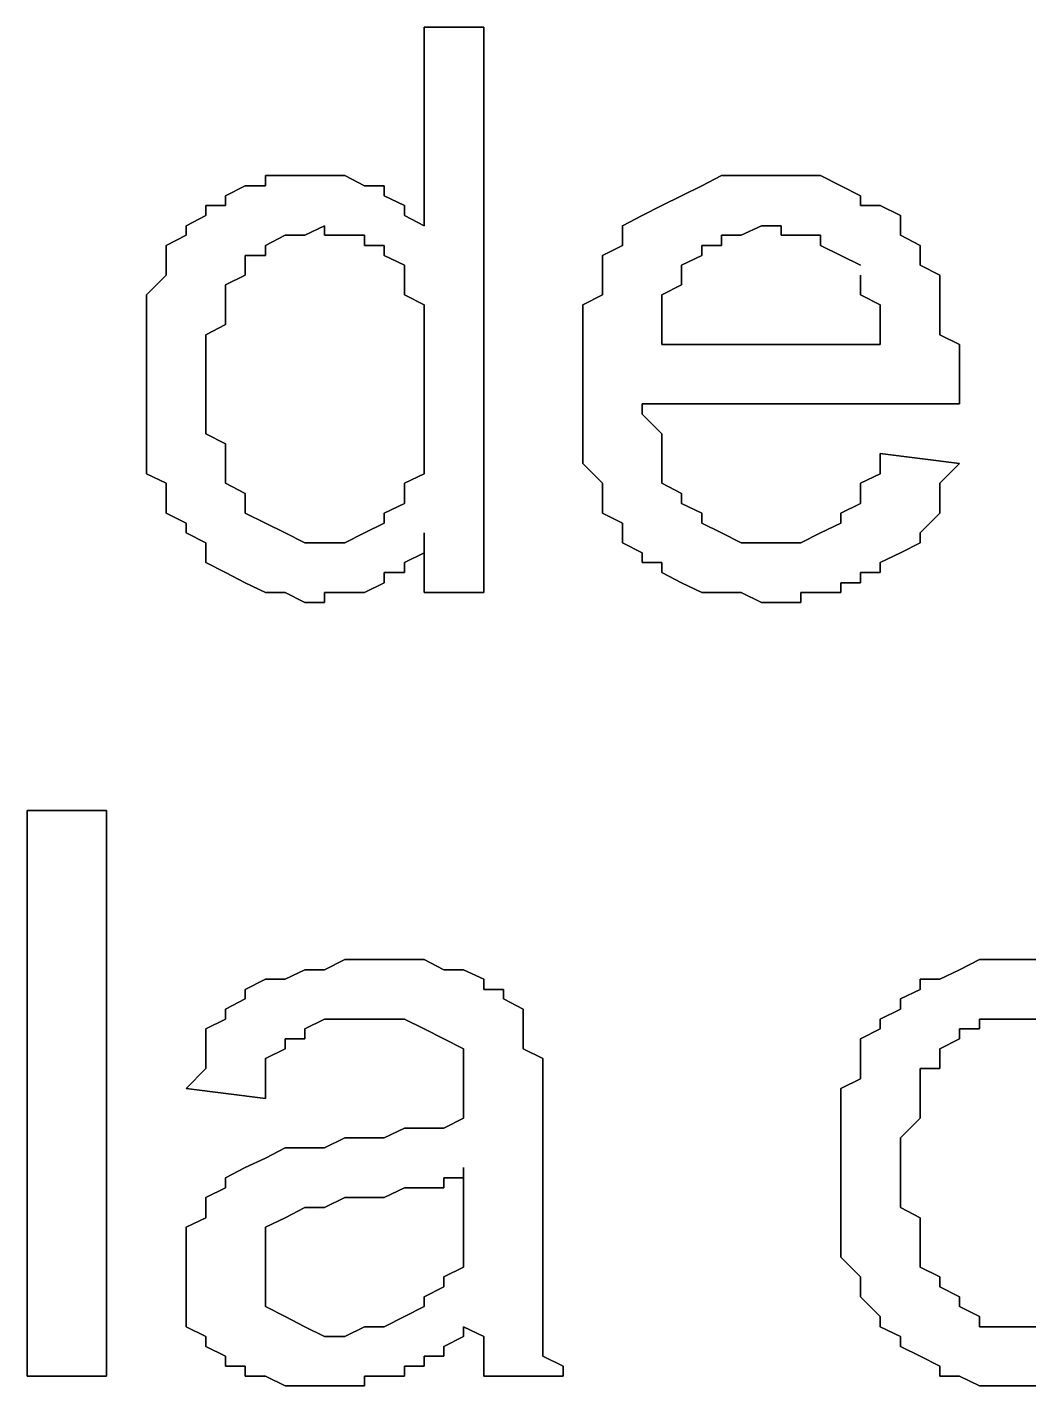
# Model space of a CAD drawing. Header units: metres. Extents: x 2.9 to 42.8, y 1.7 to 28.7.
# Drawn here: x 38.802 to 38.9802, y 14.9243 to 15.1659 of the extents above; entities that cross this region are included whole.
import ezdxf

# ---------------------------------------------------------------- set-up
doc = ezdxf.new("R2010")
doc.units = ezdxf.units.M
doc.layers.add('GRIS', color=8, linetype='Continuous')

msp = doc.modelspace()

# ---------------------------------------------------------------- linework, layer by layer
at = {"layer": 'GRIS', "lineweight": -3}
for points in [[(38.8832, 15.1659), (38.8726, 15.1659), (38.8832, 15.1659)], [(38.8726, 15.1659), (38.8726, 15.1306), (38.8726, 15.1659)], [(38.8832, 15.0654), (38.8832, 15.1659), (38.8832, 15.0654)], [(38.8479, 15.1395), (38.8444, 15.1395), (38.8479, 15.1395)], [(38.8444, 15.1395), (38.8444, 15.1377), (38.8444, 15.1395)], [(38.8514, 15.1395), (38.8479, 15.1395), (38.8514, 15.1395)], [(38.8549, 15.1395), (38.8514, 15.1395), (38.8549, 15.1395)], [(38.8585, 15.1395), (38.8549, 15.1395), (38.8585, 15.1395)], [(38.862, 15.1377), (38.8585, 15.1395), (38.862, 15.1377)], [(38.9255, 15.1395), (38.922, 15.1377), (38.9255, 15.1395)], [(38.929, 15.1395), (38.9255, 15.1395), (38.929, 15.1395)], [(38.9326, 15.1395), (38.929, 15.1395), (38.9326, 15.1395)], [(38.9361, 15.1395), (38.9326, 15.1395), (38.9361, 15.1395)], [(38.9396, 15.1395), (38.9361, 15.1395), (38.9396, 15.1395)], [(38.9431, 15.1395), (38.9396, 15.1395), (38.9431, 15.1395)], [(38.9467, 15.1377), (38.9431, 15.1395), (38.9467, 15.1377)], [(38.8408, 15.1377), (38.8373, 15.1359), (38.8408, 15.1377)], [(38.8444, 15.1377), (38.8408, 15.1377), (38.8444, 15.1377)], [(38.8655, 15.1377), (38.862, 15.1377), (38.8655, 15.1377)], [(38.8655, 15.1359), (38.8655, 15.1377), (38.8655, 15.1359)], [(38.922, 15.1377), (38.9184, 15.1359), (38.922, 15.1377)], [(38.9502, 15.1359), (38.9467, 15.1377), (38.9502, 15.1359)], [(38.8373, 15.1342), (38.8338, 15.1342), (38.8373, 15.1342)], [(38.8338, 15.1342), (38.8338, 15.1324), (38.8338, 15.1342)], [(38.8373, 15.1359), (38.8373, 15.1342), (38.8373, 15.1359)], [(38.8691, 15.1342), (38.8655, 15.1359), (38.8691, 15.1342)], [(38.8691, 15.1324), (38.8691, 15.1342), (38.8691, 15.1324)], [(38.9149, 15.1342), (38.9114, 15.1324), (38.9149, 15.1342)], [(38.9184, 15.1359), (38.9149, 15.1342), (38.9184, 15.1359)], [(38.9502, 15.1342), (38.9502, 15.1359), (38.9502, 15.1342)], [(38.9537, 15.1342), (38.9502, 15.1342), (38.9537, 15.1342)], [(38.9573, 15.1324), (38.9537, 15.1342), (38.9573, 15.1324)], [(38.8338, 15.1324), (38.8303, 15.1306), (38.8338, 15.1324)], [(38.8726, 15.1306), (38.8691, 15.1324), (38.8726, 15.1306)], [(38.9114, 15.1324), (38.9079, 15.1306), (38.9114, 15.1324)], [(38.9573, 15.1306), (38.9573, 15.1324), (38.9573, 15.1306)], [(38.8303, 15.1306), (38.8303, 15.1289), (38.8303, 15.1306)], [(38.8514, 15.1289), (38.8549, 15.1306), (38.8514, 15.1289)], [(38.8549, 15.1306), (38.8549, 15.1289), (38.8549, 15.1306)], [(38.9079, 15.1306), (38.9079, 15.1289), (38.9079, 15.1306)], [(38.929, 15.1289), (38.9326, 15.1306), (38.929, 15.1289)], [(38.9326, 15.1306), (38.9361, 15.1306), (38.9326, 15.1306)], [(38.9361, 15.1306), (38.9361, 15.1289), (38.9361, 15.1306)], [(38.9573, 15.1289), (38.9573, 15.1306), (38.9573, 15.1289)], [(38.8303, 15.1289), (38.8267, 15.1271), (38.8303, 15.1289)], [(38.8267, 15.1271), (38.8267, 15.1236), (38.8267, 15.1271)], [(38.8444, 15.1271), (38.8479, 15.1289), (38.8444, 15.1271)], [(38.8444, 15.1253), (38.8444, 15.1271), (38.8444, 15.1253)], [(38.8479, 15.1289), (38.8514, 15.1289), (38.8479, 15.1289)], [(38.8549, 15.1289), (38.8585, 15.1289), (38.8549, 15.1289)], [(38.8585, 15.1289), (38.862, 15.1289), (38.8585, 15.1289)], [(38.862, 15.1289), (38.862, 15.1271), (38.862, 15.1289)], [(38.862, 15.1271), (38.8655, 15.1271), (38.862, 15.1271)], [(38.8655, 15.1271), (38.8655, 15.1253), (38.8655, 15.1271)], [(38.9079, 15.1271), (38.9043, 15.1253), (38.9079, 15.1271)], [(38.9079, 15.1289), (38.9079, 15.1271), (38.9079, 15.1289)], [(38.922, 15.1253), (38.922, 15.1271), (38.922, 15.1253)], [(38.922, 15.1271), (38.9255, 15.1271), (38.922, 15.1271)], [(38.9255, 15.1271), (38.9255, 15.1289), (38.9255, 15.1271)], [(38.9255, 15.1289), (38.929, 15.1289), (38.9255, 15.1289)], [(38.9361, 15.1289), (38.9396, 15.1289), (38.9361, 15.1289)], [(38.9396, 15.1289), (38.9431, 15.1289), (38.9396, 15.1289)], [(38.9431, 15.1289), (38.9431, 15.1271), (38.9431, 15.1289)], [(38.9431, 15.1271), (38.9467, 15.1253), (38.9431, 15.1271)], [(38.9608, 15.1271), (38.9573, 15.1289), (38.9608, 15.1271)], [(38.9608, 15.1253), (38.9608, 15.1271), (38.9608, 15.1253)], [(38.8408, 15.1236), (38.8408, 15.1253), (38.8408, 15.1236)], [(38.8408, 15.1253), (38.8444, 15.1253), (38.8408, 15.1253)], [(38.8655, 15.1253), (38.8691, 15.1236), (38.8655, 15.1253)], [(38.9043, 15.1253), (38.9043, 15.1236), (38.9043, 15.1253)], [(38.9184, 15.1236), (38.922, 15.1253), (38.9184, 15.1236)], [(38.9467, 15.1253), (38.9502, 15.1236), (38.9467, 15.1253)], [(38.9608, 15.1236), (38.9608, 15.1253), (38.9608, 15.1236)], [(38.8267, 15.1218), (38.8232, 15.1183), (38.8267, 15.1218)], [(38.8267, 15.1236), (38.8267, 15.1218), (38.8267, 15.1236)], [(38.8373, 15.1201), (38.8408, 15.1218), (38.8373, 15.1201)], [(38.8408, 15.1218), (38.8408, 15.1236), (38.8408, 15.1218)], [(38.8691, 15.1236), (38.8691, 15.1218), (38.8691, 15.1236)], [(38.8691, 15.1218), (38.8691, 15.1201), (38.8691, 15.1218)], [(38.9043, 15.1236), (38.9043, 15.1218), (38.9043, 15.1236)], [(38.9043, 15.1218), (38.9043, 15.1183), (38.9043, 15.1218)], [(38.9184, 15.1218), (38.9184, 15.1236), (38.9184, 15.1218)], [(38.9184, 15.1201), (38.9184, 15.1218), (38.9184, 15.1201)], [(38.9502, 15.1218), (38.9502, 15.1183), (38.9502, 15.1218)], [(38.9643, 15.1218), (38.9608, 15.1236), (38.9643, 15.1218)], [(38.9643, 15.1183), (38.9643, 15.1218), (38.9643, 15.1183)], [(38.8373, 15.1183), (38.8373, 15.1201), (38.8373, 15.1183)], [(38.8691, 15.1201), (38.8691, 15.1183), (38.8691, 15.1201)], [(38.9149, 15.1183), (38.9184, 15.1201), (38.9149, 15.1183)], [(38.8232, 15.1183), (38.8232, 15.1165), (38.8232, 15.1183)], [(38.8373, 15.1165), (38.8373, 15.1183), (38.8373, 15.1165)], [(38.8691, 15.1183), (38.8726, 15.1165), (38.8691, 15.1183)], [(38.9043, 15.1183), (38.9008, 15.1165), (38.9043, 15.1183)], [(38.9149, 15.1165), (38.9149, 15.1183), (38.9149, 15.1165)], [(38.9502, 15.1183), (38.9537, 15.1165), (38.9502, 15.1183)], [(38.9643, 15.1165), (38.9643, 15.1183), (38.9643, 15.1165)], [(38.8232, 15.1165), (38.8232, 15.1148), (38.8232, 15.1165)], [(38.8232, 15.1148), (38.8232, 15.1112), (38.8232, 15.1148)], [(38.8373, 15.113), (38.8373, 15.1165), (38.8373, 15.113)], [(38.8726, 15.1165), (38.8726, 15.1148), (38.8726, 15.1165)], [(38.8726, 15.1148), (38.8726, 15.1112), (38.8726, 15.1148)], [(38.9008, 15.1165), (38.9008, 15.1148), (38.9008, 15.1165)], [(38.9008, 15.1148), (38.9008, 15.1112), (38.9008, 15.1148)], [(38.9149, 15.1148), (38.9149, 15.1165), (38.9149, 15.1148)], [(38.9149, 15.1112), (38.9149, 15.1148), (38.9149, 15.1112)], [(38.9537, 15.1165), (38.9537, 15.1148), (38.9537, 15.1165)], [(38.9537, 15.1148), (38.9537, 15.1112), (38.9537, 15.1148)], [(38.9643, 15.1148), (38.9643, 15.1165), (38.9643, 15.1148)], [(38.9643, 15.1112), (38.9643, 15.1148), (38.9643, 15.1112)], [(38.8338, 15.1112), (38.8373, 15.113), (38.8338, 15.1112)], [(38.8232, 15.1112), (38.8232, 15.1095), (38.8232, 15.1112)], [(38.8338, 15.1095), (38.8338, 15.1112), (38.8338, 15.1095)], [(38.8726, 15.1112), (38.8726, 15.1095), (38.8726, 15.1112)], [(38.9008, 15.1112), (38.9008, 15.1095), (38.9008, 15.1112)], [(38.9149, 15.1095), (38.9149, 15.1112), (38.9149, 15.1095)], [(38.9537, 15.1112), (38.9537, 15.1095), (38.9537, 15.1112)], [(38.9678, 15.1095), (38.9643, 15.1112), (38.9678, 15.1095)], [(38.8232, 15.1095), (38.8232, 15.1077), (38.8232, 15.1095)], [(38.8232, 15.1077), (38.8232, 15.1042), (38.8232, 15.1077)], [(38.8338, 15.1059), (38.8338, 15.1095), (38.8338, 15.1059)], [(38.8726, 15.1095), (38.8726, 15.1077), (38.8726, 15.1095)], [(38.8726, 15.1077), (38.8726, 15.1042), (38.8726, 15.1077)], [(38.9008, 15.1095), (38.9008, 15.1077), (38.9008, 15.1095)], [(38.9008, 15.1077), (38.9008, 15.1042), (38.9008, 15.1077)], [(38.9537, 15.1095), (38.9149, 15.1095), (38.9537, 15.1095)], [(38.9678, 15.1077), (38.9678, 15.1095), (38.9678, 15.1077)], [(38.9678, 15.1042), (38.9678, 15.1077), (38.9678, 15.1042)], [(38.8338, 15.1024), (38.8338, 15.1059), (38.8338, 15.1024)], [(38.8232, 15.1042), (38.8232, 15.1024), (38.8232, 15.1042)], [(38.8726, 15.1042), (38.8726, 15.1007), (38.8726, 15.1042)], [(38.9008, 15.1042), (38.9008, 15.1024), (38.9008, 15.1042)], [(38.9678, 15.1024), (38.9678, 15.1042), (38.9678, 15.1024)], [(38.8232, 15.1024), (38.8232, 15.1007), (38.8232, 15.1024)], [(38.8232, 15.1007), (38.8232, 15.0989), (38.8232, 15.1007)], [(38.8338, 15.0989), (38.8338, 15.1024), (38.8338, 15.0989)], [(38.8726, 15.1007), (38.8726, 15.0989), (38.8726, 15.1007)], [(38.9008, 15.1024), (38.9008, 15.1007), (38.9008, 15.1024)], [(38.9008, 15.1007), (38.9008, 15.0971), (38.9008, 15.1007)], [(38.9678, 15.1007), (38.9678, 15.1024), (38.9678, 15.1007)], [(38.9678, 15.0989), (38.9678, 15.1007), (38.9678, 15.0989)], [(38.8232, 15.0989), (38.8232, 15.0954), (38.8232, 15.0989)], [(38.8338, 15.0971), (38.8338, 15.0989), (38.8338, 15.0971)], [(38.8726, 15.0989), (38.8726, 15.0954), (38.8726, 15.0989)], [(38.9114, 15.0971), (38.9114, 15.0989), (38.9114, 15.0971)], [(38.9114, 15.0989), (38.9678, 15.0989), (38.9114, 15.0989)], [(38.8232, 15.0954), (38.8232, 15.0936), (38.8232, 15.0954)], [(38.8338, 15.0936), (38.8338, 15.0971), (38.8338, 15.0936)], [(38.8726, 15.0954), (38.8726, 15.0936), (38.8726, 15.0954)], [(38.9008, 15.0971), (38.9008, 15.0954), (38.9008, 15.0971)], [(38.9008, 15.0954), (38.9008, 15.0918), (38.9008, 15.0954)], [(38.9149, 15.0936), (38.9114, 15.0971), (38.9149, 15.0936)], [(38.8232, 15.0936), (38.8232, 15.0918), (38.8232, 15.0936)], [(38.8373, 15.0918), (38.8338, 15.0936), (38.8373, 15.0918)], [(38.8726, 15.0936), (38.8726, 15.0901), (38.8726, 15.0936)], [(38.9149, 15.0918), (38.9149, 15.0936), (38.9149, 15.0918)], [(38.8232, 15.0918), (38.8232, 15.0883), (38.8232, 15.0918)], [(38.8373, 15.0883), (38.8373, 15.0918), (38.8373, 15.0883)], [(38.9008, 15.0918), (38.9008, 15.0901), (38.9008, 15.0918)], [(38.9149, 15.0883), (38.9149, 15.0918), (38.9149, 15.0883)], [(38.8232, 15.0883), (38.8232, 15.0865), (38.8232, 15.0883)], [(38.8373, 15.0865), (38.8373, 15.0883), (38.8373, 15.0865)], [(38.8726, 15.0901), (38.8726, 15.0883), (38.8726, 15.0901)], [(38.8726, 15.0883), (38.8726, 15.0865), (38.8726, 15.0883)], [(38.9008, 15.0901), (38.9008, 15.0883), (38.9008, 15.0901)], [(38.9008, 15.0883), (38.9043, 15.0848), (38.9008, 15.0883)], [(38.9149, 15.0865), (38.9149, 15.0883), (38.9149, 15.0865)], [(38.9537, 15.0901), (38.9537, 15.0865), (38.9537, 15.0901)], [(38.9678, 15.0883), (38.9537, 15.0901), (38.9678, 15.0883)], [(38.9643, 15.0848), (38.9678, 15.0883), (38.9643, 15.0848)], [(38.8232, 15.0865), (38.8267, 15.0848), (38.8232, 15.0865)], [(38.8373, 15.0848), (38.8373, 15.0865), (38.8373, 15.0848)], [(38.8726, 15.0865), (38.8691, 15.0848), (38.8726, 15.0865)], [(38.9149, 15.0848), (38.9149, 15.0865), (38.9149, 15.0848)], [(38.9537, 15.0865), (38.9502, 15.0848), (38.9537, 15.0865)], [(38.8267, 15.0848), (38.8267, 15.083), (38.8267, 15.0848)], [(38.8408, 15.083), (38.8373, 15.0848), (38.8408, 15.083)], [(38.8691, 15.0848), (38.8691, 15.083), (38.8691, 15.0848)], [(38.9043, 15.0848), (38.9043, 15.083), (38.9043, 15.0848)], [(38.9184, 15.083), (38.9149, 15.0848), (38.9184, 15.083)], [(38.9502, 15.0848), (38.9502, 15.083), (38.9502, 15.0848)], [(38.9643, 15.083), (38.9643, 15.0848), (38.9643, 15.083)], [(38.8267, 15.083), (38.8267, 15.0812), (38.8267, 15.083)], [(38.8267, 15.0812), (38.8267, 15.0795), (38.8267, 15.0812)], [(38.8408, 15.0812), (38.8408, 15.083), (38.8408, 15.0812)], [(38.8408, 15.0795), (38.8408, 15.0812), (38.8408, 15.0795)], [(38.8691, 15.0812), (38.8655, 15.0795), (38.8691, 15.0812)], [(38.8691, 15.083), (38.8691, 15.0812), (38.8691, 15.083)], [(38.9043, 15.083), (38.9043, 15.0812), (38.9043, 15.083)], [(38.9043, 15.0812), (38.9043, 15.0795), (38.9043, 15.0812)], [(38.9184, 15.0812), (38.9184, 15.083), (38.9184, 15.0812)], [(38.922, 15.0795), (38.9184, 15.0812), (38.922, 15.0795)], [(38.9502, 15.0812), (38.9467, 15.0795), (38.9502, 15.0812)], [(38.9502, 15.083), (38.9502, 15.0812), (38.9502, 15.083)], [(38.9643, 15.0812), (38.9643, 15.083), (38.9643, 15.0812)], [(38.9643, 15.0795), (38.9643, 15.0812), (38.9643, 15.0795)], [(38.8267, 15.0795), (38.8303, 15.0777), (38.8267, 15.0795)], [(38.8444, 15.0777), (38.8408, 15.0795), (38.8444, 15.0777)], [(38.8655, 15.0795), (38.8655, 15.0777), (38.8655, 15.0795)], [(38.9043, 15.0795), (38.9079, 15.0777), (38.9043, 15.0795)], [(38.922, 15.0777), (38.922, 15.0795), (38.922, 15.0777)], [(38.9467, 15.0795), (38.9467, 15.0777), (38.9467, 15.0795)], [(38.9608, 15.076), (38.9643, 15.0795), (38.9608, 15.076)], [(38.8303, 15.0777), (38.8303, 15.076), (38.8303, 15.0777)], [(38.8303, 15.076), (38.8338, 15.0742), (38.8303, 15.076)], [(38.8479, 15.076), (38.8444, 15.0777), (38.8479, 15.076)], [(38.8514, 15.0742), (38.8479, 15.076), (38.8514, 15.0742)], [(38.862, 15.076), (38.8585, 15.0742), (38.862, 15.076)], [(38.8655, 15.0777), (38.862, 15.076), (38.8655, 15.0777)], [(38.8726, 15.0724), (38.8726, 15.076), (38.8726, 15.0724)], [(38.8726, 15.076), (38.8726, 15.0654), (38.8726, 15.076)], [(38.9079, 15.0777), (38.9079, 15.076), (38.9079, 15.0777)], [(38.9079, 15.076), (38.9079, 15.0742), (38.9079, 15.076)], [(38.9255, 15.076), (38.922, 15.0777), (38.9255, 15.076)], [(38.929, 15.0742), (38.9255, 15.076), (38.929, 15.0742)], [(38.9431, 15.076), (38.9396, 15.0742), (38.9431, 15.076)], [(38.9467, 15.0777), (38.9431, 15.076), (38.9467, 15.0777)], [(38.9608, 15.0742), (38.9608, 15.076), (38.9608, 15.0742)], [(38.8338, 15.0742), (38.8338, 15.0724), (38.8338, 15.0742)], [(38.8549, 15.0742), (38.8514, 15.0742), (38.8549, 15.0742)], [(38.8585, 15.0742), (38.8549, 15.0742), (38.8585, 15.0742)], [(38.9079, 15.0742), (38.9114, 15.0724), (38.9079, 15.0742)], [(38.9326, 15.0742), (38.929, 15.0742), (38.9326, 15.0742)], [(38.9361, 15.0742), (38.9326, 15.0742), (38.9361, 15.0742)], [(38.9396, 15.0742), (38.9361, 15.0742), (38.9396, 15.0742)], [(38.9573, 15.0724), (38.9608, 15.0742), (38.9573, 15.0724)], [(38.8338, 15.0724), (38.8338, 15.0707), (38.8338, 15.0724)], [(38.8691, 15.0707), (38.8726, 15.0724), (38.8691, 15.0707)], [(38.9114, 15.0724), (38.9114, 15.0707), (38.9114, 15.0724)], [(38.9537, 15.0707), (38.9573, 15.0724), (38.9537, 15.0707)], [(38.8338, 15.0707), (38.8373, 15.0689), (38.8338, 15.0707)], [(38.8373, 15.0689), (38.8408, 15.0671), (38.8373, 15.0689)], [(38.8655, 15.0671), (38.8655, 15.0689), (38.8655, 15.0671)], [(38.8655, 15.0689), (38.8691, 15.0689), (38.8655, 15.0689)], [(38.8691, 15.0689), (38.8691, 15.0707), (38.8691, 15.0689)], [(38.9114, 15.0707), (38.9149, 15.0707), (38.9114, 15.0707)], [(38.9149, 15.0707), (38.9149, 15.0689), (38.9149, 15.0707)], [(38.9149, 15.0689), (38.9184, 15.0671), (38.9149, 15.0689)], [(38.9502, 15.0671), (38.9502, 15.0689), (38.9502, 15.0671)], [(38.9502, 15.0689), (38.9537, 15.0689), (38.9502, 15.0689)], [(38.9537, 15.0689), (38.9537, 15.0707), (38.9537, 15.0689)], [(38.8408, 15.0671), (38.8444, 15.0654), (38.8408, 15.0671)], [(38.862, 15.0654), (38.8655, 15.0671), (38.862, 15.0654)], [(38.9184, 15.0671), (38.922, 15.0654), (38.9184, 15.0671)], [(38.9467, 15.0654), (38.9467, 15.0671), (38.9467, 15.0654)], [(38.9467, 15.0671), (38.9502, 15.0671), (38.9467, 15.0671)], [(38.8444, 15.0654), (38.8479, 15.0654), (38.8444, 15.0654)], [(38.8479, 15.0654), (38.8514, 15.0636), (38.8479, 15.0654)], [(38.8549, 15.0636), (38.8549, 15.0654), (38.8549, 15.0636)], [(38.8549, 15.0654), (38.8585, 15.0654), (38.8549, 15.0654)], [(38.8585, 15.0654), (38.862, 15.0654), (38.8585, 15.0654)], [(38.8726, 15.0654), (38.8832, 15.0654), (38.8726, 15.0654)], [(38.922, 15.0654), (38.9255, 15.0654), (38.922, 15.0654)], [(38.9255, 15.0654), (38.929, 15.0654), (38.9255, 15.0654)], [(38.929, 15.0654), (38.9326, 15.0636), (38.929, 15.0654)], [(38.9396, 15.0636), (38.9396, 15.0654), (38.9396, 15.0636)], [(38.9396, 15.0654), (38.9431, 15.0654), (38.9396, 15.0654)], [(38.9431, 15.0654), (38.9467, 15.0654), (38.9431, 15.0654)], [(38.8514, 15.0636), (38.8549, 15.0636), (38.8514, 15.0636)], [(38.9326, 15.0636), (38.9361, 15.0636), (38.9326, 15.0636)], [(38.9361, 15.0636), (38.9396, 15.0636), (38.9361, 15.0636)], [(38.8161, 15.0266), (38.802, 15.0266), (38.8161, 15.0266)], [(38.802, 15.0266), (38.802, 14.926), (38.802, 15.0266)], [(38.8161, 14.926), (38.8161, 15.0266), (38.8161, 14.926)], [(38.8585, 15.0001), (38.8549, 14.9983), (38.8585, 15.0001)], [(38.862, 15.0001), (38.8585, 15.0001), (38.862, 15.0001)], [(38.8655, 15.0001), (38.862, 15.0001), (38.8655, 15.0001)], [(38.8691, 15.0001), (38.8655, 15.0001), (38.8691, 15.0001)], [(38.8726, 15.0001), (38.8691, 15.0001), (38.8726, 15.0001)], [(38.8761, 14.9983), (38.8726, 15.0001), (38.8761, 14.9983)], [(38.9714, 15.0001), (38.9678, 14.9983), (38.9714, 15.0001)], [(38.9749, 15.0001), (38.9714, 15.0001), (38.9749, 15.0001)], [(38.9784, 15.0001), (38.9749, 15.0001), (38.9784, 15.0001)], [(38.9819, 15.0001), (38.9784, 15.0001), (38.9819, 15.0001)], [(38.8444, 14.9966), (38.8408, 14.9948), (38.8444, 14.9966)], [(38.8479, 14.9966), (38.8444, 14.9966), (38.8479, 14.9966)], [(38.8514, 14.9983), (38.8479, 14.9966), (38.8514, 14.9983)], [(38.8549, 14.9983), (38.8514, 14.9983), (38.8549, 14.9983)], [(38.8796, 14.9983), (38.8761, 14.9983), (38.8796, 14.9983)], [(38.8832, 14.9966), (38.8796, 14.9983), (38.8832, 14.9966)], [(38.8832, 14.9948), (38.8832, 14.9966), (38.8832, 14.9948)], [(38.9643, 14.9966), (38.9608, 14.9966), (38.9643, 14.9966)], [(38.9608, 14.9966), (38.9608, 14.9948), (38.9608, 14.9966)], [(38.9678, 14.9983), (38.9643, 14.9966), (38.9678, 14.9983)], [(38.8408, 14.9948), (38.8408, 14.9931), (38.8408, 14.9948)], [(38.8867, 14.9948), (38.8832, 14.9948), (38.8867, 14.9948)], [(38.8867, 14.9931), (38.8867, 14.9948), (38.8867, 14.9931)], [(38.9608, 14.9948), (38.9573, 14.9931), (38.9608, 14.9948)], [(38.8408, 14.9931), (38.8373, 14.9913), (38.8408, 14.9931)], [(38.8373, 14.9913), (38.8373, 14.9895), (38.8373, 14.9913)], [(38.8902, 14.9913), (38.8867, 14.9931), (38.8902, 14.9913)], [(38.8902, 14.9878), (38.8902, 14.9913), (38.8902, 14.9878)], [(38.9573, 14.9913), (38.9537, 14.9895), (38.9573, 14.9913)], [(38.9573, 14.9931), (38.9573, 14.9913), (38.9573, 14.9931)], [(38.8373, 14.9895), (38.8338, 14.9878), (38.8373, 14.9895)], [(38.8514, 14.9878), (38.8549, 14.9895), (38.8514, 14.9878)], [(38.8549, 14.9895), (38.8585, 14.9895), (38.8549, 14.9895)], [(38.8585, 14.9895), (38.862, 14.9895), (38.8585, 14.9895)], [(38.862, 14.9895), (38.8655, 14.9895), (38.862, 14.9895)], [(38.8655, 14.9895), (38.8691, 14.9895), (38.8655, 14.9895)], [(38.8691, 14.9895), (38.8726, 14.9878), (38.8691, 14.9895)], [(38.9537, 14.9895), (38.9537, 14.9878), (38.9537, 14.9895)], [(38.9714, 14.9878), (38.9714, 14.9895), (38.9714, 14.9878)], [(38.9714, 14.9895), (38.9749, 14.9895), (38.9714, 14.9895)], [(38.9749, 14.9895), (38.9784, 14.9895), (38.9749, 14.9895)], [(38.9784, 14.9895), (38.9819, 14.9895), (38.9784, 14.9895)], [(38.8338, 14.9878), (38.8338, 14.9842), (38.8338, 14.9878)], [(38.8514, 14.986), (38.8514, 14.9878), (38.8514, 14.986)], [(38.8726, 14.9878), (38.8761, 14.986), (38.8726, 14.9878)], [(38.8902, 14.986), (38.8902, 14.9878), (38.8902, 14.986)], [(38.9537, 14.9878), (38.9502, 14.986), (38.9537, 14.9878)], [(38.9678, 14.986), (38.9678, 14.9878), (38.9678, 14.986)], [(38.9678, 14.9878), (38.9714, 14.9878), (38.9678, 14.9878)], [(38.8338, 14.9842), (38.8338, 14.9825), (38.8338, 14.9842)], [(38.8444, 14.9825), (38.8479, 14.9842), (38.8444, 14.9825)], [(38.8479, 14.9842), (38.8479, 14.986), (38.8479, 14.9842)], [(38.8479, 14.986), (38.8514, 14.986), (38.8479, 14.986)], [(38.8761, 14.986), (38.8796, 14.9842), (38.8761, 14.986)], [(38.8796, 14.9842), (38.8796, 14.9825), (38.8796, 14.9842)], [(38.8902, 14.9842), (38.8902, 14.986), (38.8902, 14.9842)], [(38.8937, 14.9825), (38.8902, 14.9842), (38.8937, 14.9825)], [(38.9502, 14.986), (38.9502, 14.9842), (38.9502, 14.986)], [(38.9502, 14.9842), (38.9502, 14.9825), (38.9502, 14.9842)], [(38.9643, 14.9842), (38.9678, 14.986), (38.9643, 14.9842)], [(38.9643, 14.9825), (38.9643, 14.9842), (38.9643, 14.9825)], [(38.8338, 14.9825), (38.8338, 14.9807), (38.8338, 14.9825)], [(38.8444, 14.9789), (38.8444, 14.9825), (38.8444, 14.9789)], [(38.8796, 14.9825), (38.8796, 14.9807), (38.8796, 14.9825)], [(38.8937, 14.9807), (38.8937, 14.9825), (38.8937, 14.9807)], [(38.9502, 14.9825), (38.9502, 14.9807), (38.9502, 14.9825)], [(38.9643, 14.9807), (38.9643, 14.9825), (38.9643, 14.9807)], [(38.8338, 14.9807), (38.8303, 14.9772), (38.8338, 14.9807)], [(38.8796, 14.9807), (38.8796, 14.9772), (38.8796, 14.9807)], [(38.8937, 14.9772), (38.8937, 14.9807), (38.8937, 14.9772)], [(38.9502, 14.9807), (38.9502, 14.9789), (38.9502, 14.9807)], [(38.9608, 14.9772), (38.9608, 14.9807), (38.9608, 14.9772)], [(38.9608, 14.9807), (38.9643, 14.9807), (38.9608, 14.9807)], [(38.8303, 14.9772), (38.8444, 14.9754), (38.8303, 14.9772)], [(38.8444, 14.9772), (38.8444, 14.9789), (38.8444, 14.9772)], [(38.8444, 14.9754), (38.8444, 14.9772), (38.8444, 14.9754)], [(38.8796, 14.9772), (38.8796, 14.9754), (38.8796, 14.9772)], [(38.8937, 14.9754), (38.8937, 14.9772), (38.8937, 14.9754)], [(38.9502, 14.9789), (38.9467, 14.9772), (38.9502, 14.9789)], [(38.9467, 14.9772), (38.9467, 14.9737), (38.9467, 14.9772)], [(38.9608, 14.9754), (38.9608, 14.9772), (38.9608, 14.9754)], [(38.8796, 14.9754), (38.8796, 14.9719), (38.8796, 14.9754)], [(38.8937, 14.9719), (38.8937, 14.9754), (38.8937, 14.9719)], [(38.9608, 14.9737), (38.9608, 14.9754), (38.9608, 14.9737)], [(38.9467, 14.9737), (38.9467, 14.9719), (38.9467, 14.9737)], [(38.9608, 14.9719), (38.9608, 14.9737), (38.9608, 14.9719)], [(38.8691, 14.9701), (38.8655, 14.9684), (38.8691, 14.9701)], [(38.8726, 14.9701), (38.8691, 14.9701), (38.8726, 14.9701)], [(38.8761, 14.9701), (38.8726, 14.9701), (38.8761, 14.9701)], [(38.8796, 14.9719), (38.8761, 14.9701), (38.8796, 14.9719)], [(38.8937, 14.956), (38.8937, 14.9719), (38.8937, 14.956)], [(38.9467, 14.9719), (38.9467, 14.9701), (38.9467, 14.9719)], [(38.9467, 14.9701), (38.9467, 14.9666), (38.9467, 14.9701)], [(38.9573, 14.9684), (38.9608, 14.9719), (38.9573, 14.9684)], [(38.8585, 14.9684), (38.8549, 14.9666), (38.8585, 14.9684)], [(38.862, 14.9684), (38.8585, 14.9684), (38.862, 14.9684)], [(38.8655, 14.9684), (38.862, 14.9684), (38.8655, 14.9684)], [(38.9573, 14.9666), (38.9573, 14.9684), (38.9573, 14.9666)], [(38.8444, 14.9648), (38.8408, 14.9631), (38.8444, 14.9648)], [(38.8479, 14.9666), (38.8444, 14.9648), (38.8479, 14.9666)], [(38.8514, 14.9666), (38.8479, 14.9666), (38.8514, 14.9666)], [(38.8549, 14.9666), (38.8514, 14.9666), (38.8549, 14.9666)], [(38.9467, 14.9666), (38.9467, 14.9648), (38.9467, 14.9666)], [(38.9467, 14.9648), (38.9467, 14.9613), (38.9467, 14.9648)], [(38.9573, 14.9631), (38.9573, 14.9666), (38.9573, 14.9631)], [(38.8408, 14.9631), (38.8373, 14.9613), (38.8408, 14.9631)], [(38.8796, 14.9631), (38.8796, 14.9578), (38.8796, 14.9631)], [(38.8796, 14.9613), (38.8796, 14.9631), (38.8796, 14.9613)], [(38.9573, 14.9613), (38.9573, 14.9631), (38.9573, 14.9613)], [(38.8373, 14.9613), (38.8373, 14.9595), (38.8373, 14.9613)], [(38.8761, 14.9595), (38.8761, 14.9613), (38.8761, 14.9595)], [(38.8761, 14.9613), (38.8796, 14.9613), (38.8761, 14.9613)], [(38.9467, 14.9613), (38.9467, 14.9578), (38.9467, 14.9613)], [(38.9573, 14.9595), (38.9573, 14.9613), (38.9573, 14.9595)], [(38.8373, 14.9595), (38.8338, 14.9578), (38.8373, 14.9595)], [(38.8338, 14.9578), (38.8338, 14.956), (38.8338, 14.9578)], [(38.8549, 14.956), (38.8585, 14.9578), (38.8549, 14.956)], [(38.8585, 14.9578), (38.862, 14.9578), (38.8585, 14.9578)], [(38.862, 14.9578), (38.8655, 14.9578), (38.862, 14.9578)], [(38.8655, 14.9578), (38.8691, 14.9595), (38.8655, 14.9578)], [(38.8691, 14.9595), (38.8726, 14.9595), (38.8691, 14.9595)], [(38.8726, 14.9595), (38.8761, 14.9595), (38.8726, 14.9595)], [(38.8796, 14.9578), (38.8796, 14.9542), (38.8796, 14.9578)], [(38.9467, 14.9578), (38.9467, 14.956), (38.9467, 14.9578)], [(38.9573, 14.956), (38.9573, 14.9595), (38.9573, 14.956)], [(38.8338, 14.956), (38.8338, 14.9542), (38.8338, 14.956)], [(38.8479, 14.9542), (38.8514, 14.956), (38.8479, 14.9542)], [(38.8514, 14.956), (38.8549, 14.956), (38.8514, 14.956)], [(38.8937, 14.9525), (38.8937, 14.956), (38.8937, 14.9525)], [(38.9467, 14.956), (38.9467, 14.9542), (38.9467, 14.956)], [(38.9608, 14.9542), (38.9573, 14.956), (38.9608, 14.9542)], [(38.8338, 14.9542), (38.8303, 14.9525), (38.8338, 14.9542)], [(38.8444, 14.9525), (38.8479, 14.9542), (38.8444, 14.9525)], [(38.8796, 14.9542), (38.8796, 14.9507), (38.8796, 14.9542)], [(38.9467, 14.9542), (38.9467, 14.9507), (38.9467, 14.9542)], [(38.9608, 14.9507), (38.9608, 14.9542), (38.9608, 14.9507)], [(38.8303, 14.9525), (38.8303, 14.949), (38.8303, 14.9525)], [(38.8444, 14.9507), (38.8444, 14.9525), (38.8444, 14.9507)], [(38.8444, 14.949), (38.8444, 14.9507), (38.8444, 14.949)], [(38.8796, 14.9507), (38.8796, 14.949), (38.8796, 14.9507)], [(38.8937, 14.949), (38.8937, 14.9525), (38.8937, 14.949)], [(38.9467, 14.9507), (38.9467, 14.949), (38.9467, 14.9507)], [(38.9608, 14.949), (38.9608, 14.9507), (38.9608, 14.949)], [(38.8303, 14.949), (38.8303, 14.9472), (38.8303, 14.949)], [(38.8444, 14.9472), (38.8444, 14.949), (38.8444, 14.9472)], [(38.8796, 14.949), (38.8796, 14.9472), (38.8796, 14.949)], [(38.8937, 14.9454), (38.8937, 14.949), (38.8937, 14.9454)], [(38.9467, 14.949), (38.9467, 14.9472), (38.9467, 14.949)], [(38.9608, 14.9472), (38.9608, 14.949), (38.9608, 14.9472)], [(38.8303, 14.9472), (38.8303, 14.9454), (38.8303, 14.9472)], [(38.8303, 14.9454), (38.8303, 14.9419), (38.8303, 14.9454)], [(38.8444, 14.9454), (38.8444, 14.9472), (38.8444, 14.9454)], [(38.8444, 14.9437), (38.8444, 14.9454), (38.8444, 14.9437)], [(38.8796, 14.9454), (38.8761, 14.9437), (38.8796, 14.9454)], [(38.8796, 14.9472), (38.8796, 14.9454), (38.8796, 14.9472)], [(38.8937, 14.9437), (38.8937, 14.9454), (38.8937, 14.9437)], [(38.9467, 14.9472), (38.9502, 14.9437), (38.9467, 14.9472)], [(38.9608, 14.9454), (38.9608, 14.9472), (38.9608, 14.9454)], [(38.9643, 14.9437), (38.9608, 14.9454), (38.9643, 14.9437)], [(38.8444, 14.9401), (38.8444, 14.9437), (38.8444, 14.9401)], [(38.8761, 14.9437), (38.8761, 14.9419), (38.8761, 14.9437)], [(38.8937, 14.9401), (38.8937, 14.9437), (38.8937, 14.9401)], [(38.9502, 14.9437), (38.9502, 14.9419), (38.9502, 14.9437)], [(38.9643, 14.9419), (38.9643, 14.9437), (38.9643, 14.9419)], [(38.8303, 14.9419), (38.8303, 14.9401), (38.8303, 14.9419)], [(38.8761, 14.9419), (38.8726, 14.9401), (38.8761, 14.9419)], [(38.9502, 14.9419), (38.9502, 14.9401), (38.9502, 14.9419)], [(38.9678, 14.9401), (38.9643, 14.9419), (38.9678, 14.9401)], [(38.8303, 14.9401), (38.8303, 14.9384), (38.8303, 14.9401)], [(38.8303, 14.9384), (38.8303, 14.9348), (38.8303, 14.9384)], [(38.8444, 14.9384), (38.8444, 14.9401), (38.8444, 14.9384)], [(38.8479, 14.9366), (38.8444, 14.9384), (38.8479, 14.9366)], [(38.8726, 14.9384), (38.8691, 14.9366), (38.8726, 14.9384)], [(38.8726, 14.9401), (38.8726, 14.9384), (38.8726, 14.9401)], [(38.8937, 14.9384), (38.8937, 14.9401), (38.8937, 14.9384)], [(38.8937, 14.9366), (38.8937, 14.9384), (38.8937, 14.9366)], [(38.9502, 14.9401), (38.9537, 14.9366), (38.9502, 14.9401)], [(38.9678, 14.9384), (38.9678, 14.9401), (38.9678, 14.9384)], [(38.9714, 14.9366), (38.9678, 14.9384), (38.9714, 14.9366)], [(38.8514, 14.9348), (38.8479, 14.9366), (38.8514, 14.9348)], [(38.8691, 14.9366), (38.8655, 14.9348), (38.8691, 14.9366)], [(38.8937, 14.9348), (38.8937, 14.9366), (38.8937, 14.9348)], [(38.9537, 14.9366), (38.9537, 14.9348), (38.9537, 14.9366)], [(38.9714, 14.9348), (38.9714, 14.9366), (38.9714, 14.9348)], [(38.8303, 14.9348), (38.8338, 14.9331), (38.8303, 14.9348)], [(38.8549, 14.9331), (38.8514, 14.9348), (38.8549, 14.9331)], [(38.862, 14.9348), (38.8585, 14.9331), (38.862, 14.9348)], [(38.8655, 14.9348), (38.862, 14.9348), (38.8655, 14.9348)], [(38.8796, 14.9348), (38.8832, 14.9331), (38.8796, 14.9348)], [(38.8796, 14.9331), (38.8796, 14.9348), (38.8796, 14.9331)], [(38.8937, 14.9331), (38.8937, 14.9348), (38.8937, 14.9331)], [(38.9537, 14.9348), (38.9573, 14.9331), (38.9537, 14.9348)], [(38.9749, 14.9348), (38.9714, 14.9348), (38.9749, 14.9348)], [(38.9784, 14.9348), (38.9749, 14.9348), (38.9784, 14.9348)], [(38.9819, 14.9348), (38.9784, 14.9348), (38.9819, 14.9348)], [(38.8338, 14.9331), (38.8338, 14.9313), (38.8338, 14.9331)], [(38.8338, 14.9313), (38.8373, 14.9296), (38.8338, 14.9313)], [(38.8585, 14.9331), (38.8549, 14.9331), (38.8585, 14.9331)], [(38.8761, 14.9313), (38.8796, 14.9331), (38.8761, 14.9313)], [(38.8761, 14.9296), (38.8761, 14.9313), (38.8761, 14.9296)], [(38.8832, 14.9331), (38.8832, 14.9296), (38.8832, 14.9331)], [(38.8937, 14.9296), (38.8937, 14.9331), (38.8937, 14.9296)], [(38.9573, 14.9331), (38.9573, 14.9313), (38.9573, 14.9331)], [(38.9573, 14.9313), (38.9608, 14.9296), (38.9573, 14.9313)], [(38.8373, 14.9296), (38.8373, 14.9278), (38.8373, 14.9296)], [(38.8726, 14.9278), (38.8726, 14.9296), (38.8726, 14.9278)], [(38.8726, 14.9296), (38.8761, 14.9296), (38.8726, 14.9296)], [(38.8832, 14.9296), (38.8832, 14.9278), (38.8832, 14.9296)], [(38.8973, 14.9278), (38.8937, 14.9296), (38.8973, 14.9278)], [(38.9608, 14.9296), (38.9643, 14.9278), (38.9608, 14.9296)], [(38.8373, 14.9278), (38.8408, 14.9278), (38.8373, 14.9278)], [(38.8408, 14.9278), (38.8408, 14.926), (38.8408, 14.9278)], [(38.8691, 14.926), (38.8691, 14.9278), (38.8691, 14.926)], [(38.8691, 14.9278), (38.8726, 14.9278), (38.8691, 14.9278)], [(38.8832, 14.9278), (38.8832, 14.926), (38.8832, 14.9278)], [(38.8973, 14.926), (38.8973, 14.9278), (38.8973, 14.926)], [(38.9643, 14.9278), (38.9643, 14.926), (38.9643, 14.9278)], [(38.802, 14.926), (38.8161, 14.926), (38.802, 14.926)], [(38.8408, 14.926), (38.8444, 14.926), (38.8408, 14.926)], [(38.8444, 14.926), (38.8479, 14.9243), (38.8444, 14.926)], [(38.8479, 14.9243), (38.8514, 14.9243), (38.8479, 14.9243)], [(38.8514, 14.9243), (38.8549, 14.9243), (38.8514, 14.9243)], [(38.8549, 14.9243), (38.8585, 14.9243), (38.8549, 14.9243)], [(38.8585, 14.9243), (38.862, 14.9243), (38.8585, 14.9243)], [(38.862, 14.9243), (38.862, 14.926), (38.862, 14.9243)], [(38.862, 14.926), (38.8655, 14.926), (38.862, 14.926)], [(38.8655, 14.926), (38.8691, 14.926), (38.8655, 14.926)], [(38.8832, 14.926), (38.8973, 14.926), (38.8832, 14.926)], [(38.9643, 14.926), (38.9678, 14.926), (38.9643, 14.926)], [(38.9678, 14.926), (38.9714, 14.9243), (38.9678, 14.926)], [(38.9714, 14.9243), (38.9749, 14.9243), (38.9714, 14.9243)], [(38.9749, 14.9243), (38.9784, 14.9243), (38.9749, 14.9243)], [(38.9784, 14.9243), (38.9819, 14.9243), (38.9784, 14.9243)]]:
    msp.add_lwpolyline(points, dxfattribs=at)

doc.saveas('drawing.dxf')
